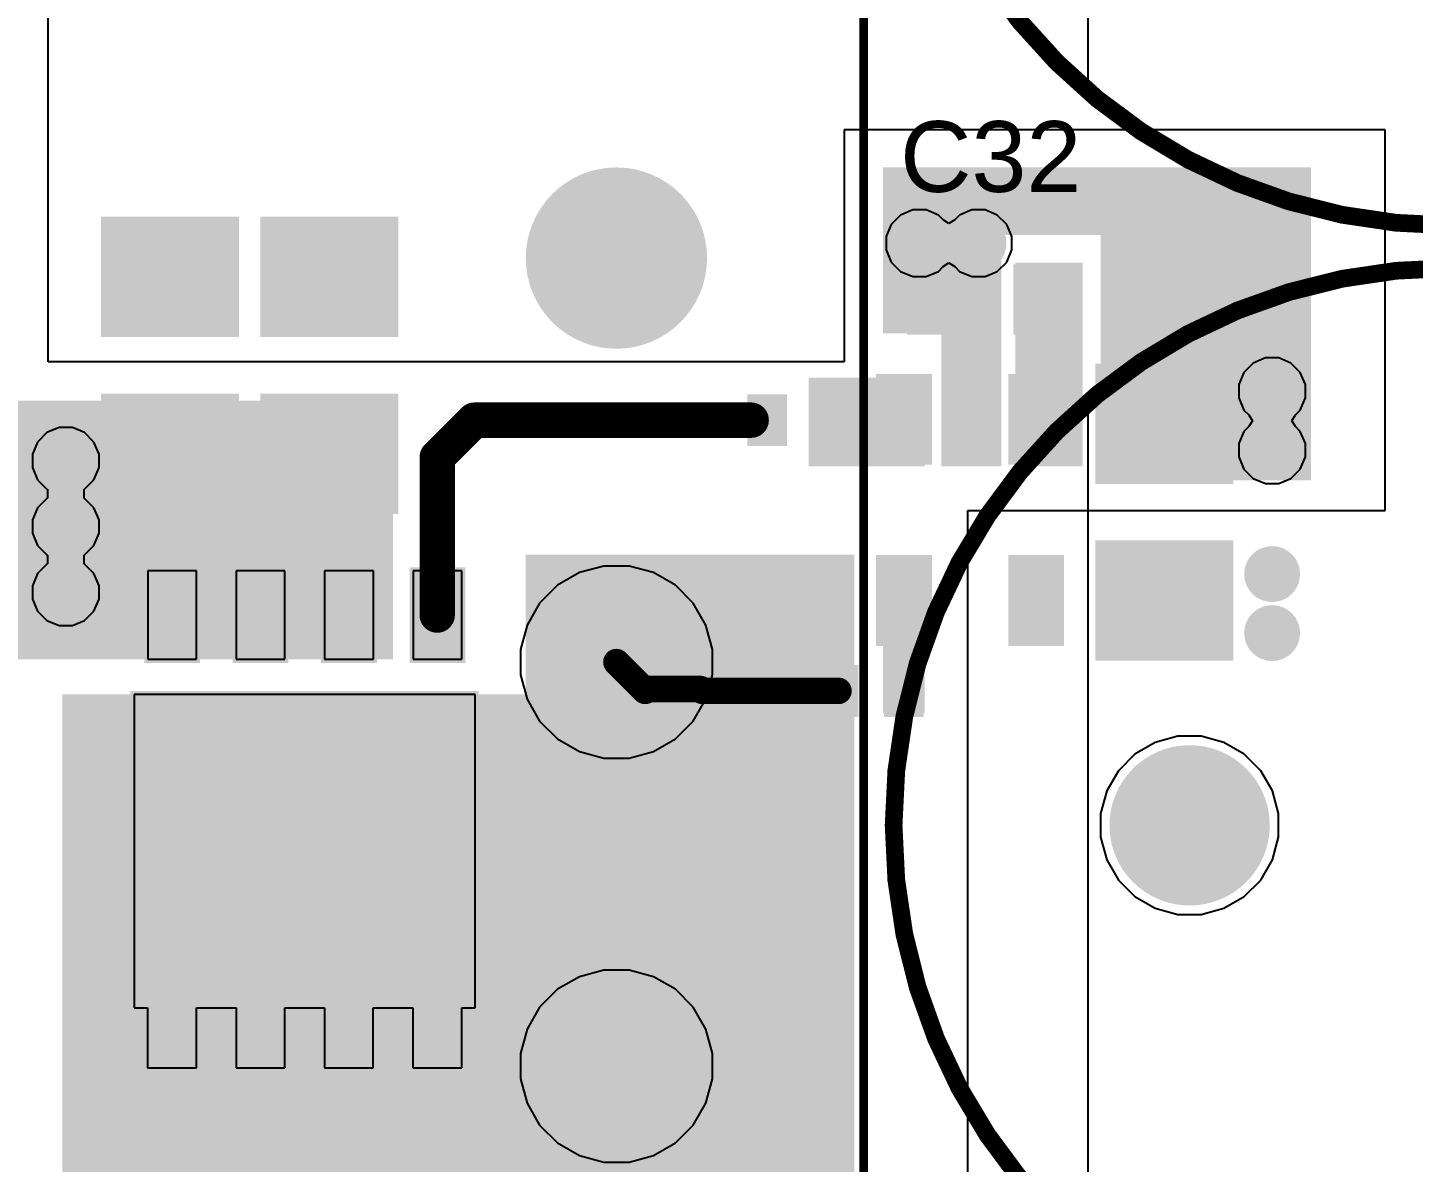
# Model space of a CAD drawing. Header units: millimetres. Extents: x 0 to 214, y 0 to 214.
# Drawn here: x 4.774 to 5.557, y 2.362 to 3.003 of the extents above; entities that cross this region are included whole.
import ezdxf

# ---------------------------------------------------------------- set-up
doc = ezdxf.new("R2010")
doc.units = ezdxf.units.MM
doc.header["$MEASUREMENT"] = 0
for name, color, linetype in [('BottomLayer', 5, 'Continuous'), ('BottomPaste', 16, 'Continuous'), ('BottomSolder', 6, 'Continuous'), ('MultiLayer', 9, 'Continuous'), ('PadHoleLayer', 156, 'Continuous'), ('TopLayer', 1, 'Continuous'), ('TopOverlay', 2, 'Continuous'), ('TopSolder', 216, 'Continuous'), ('ViaHoleLayer', 16, 'Continuous')]:
    doc.layers.add(name, color=color, linetype=linetype)
doc.styles.add('Arial', font='', dxfattribs={"height": 0.2})
doc.styles.get('Arial').set_extended_font_data('Arial')

# ---------------------------------------------------------------- blocks, each defined once
blk = doc.blocks.new('760895631_6')
at = {"layer": 'BottomLayer'}
h = blk.add_hatch(color=5, dxfattribs=at)
edge = h.paths.add_edge_path()
edge.add_arc((0.70866, -0.22835), 0.04724, 0, 360)
h = blk.add_hatch(color=5, dxfattribs=at)
edge = h.paths.add_edge_path()
edge.add_arc((0.70866, -0.45669), 0.04724, 0, 360)
h = blk.add_hatch(color=5, dxfattribs=at)
edge = h.paths.add_edge_path()
edge.add_arc((0.70866, -0.68504), 0.04724, 0, 360)
at = {"layer": 'BottomSolder'}
h = blk.add_hatch(color=6, dxfattribs=at)
edge = h.paths.add_edge_path()
edge.add_arc((0.70866, -0.22835), 0.05124, 0, 360)
h = blk.add_hatch(color=6, dxfattribs=at)
edge = h.paths.add_edge_path()
edge.add_arc((0.70866, -0.45669), 0.05124, 0, 360)
h = blk.add_hatch(color=6, dxfattribs=at)
edge = h.paths.add_edge_path()
edge.add_arc((0.70866, -0.68504), 0.05124, 0, 360)
at = {"layer": 'MultiLayer'}
h = blk.add_hatch(color=9, dxfattribs=at)
edge = h.paths.add_edge_path()
edge.add_arc((0.70866, -0.22835), 0.04724, 0, 360)
h = blk.add_hatch(color=9, dxfattribs=at)
edge = h.paths.add_edge_path()
edge.add_arc((0.70866, -0.45669), 0.04724, 0, 360)
h = blk.add_hatch(color=9, dxfattribs=at)
edge = h.paths.add_edge_path()
edge.add_arc((0.70866, -0.68504), 0.04724, 0, 360)
at = {"layer": 'PadHoleLayer'}
h = blk.add_hatch(color=156, dxfattribs=at)
edge = h.paths.add_edge_path()
edge.add_arc((0.70866, -0.22835), 0.02362, 0, 360)
h = blk.add_hatch(color=156, dxfattribs=at)
edge = h.paths.add_edge_path()
edge.add_arc((0.70866, -0.45669), 0.02362, 0, 360)
h = blk.add_hatch(color=156, dxfattribs=at)
edge = h.paths.add_edge_path()
edge.add_arc((0.70866, -0.68504), 0.02362, 0, 360)
at = {"layer": 'TopLayer'}
h = blk.add_hatch(color=1, dxfattribs=at)
edge = h.paths.add_edge_path()
edge.add_arc((0.70866, -0.22835), 0.04724, 0, 360)
h = blk.add_hatch(color=1, dxfattribs=at)
edge = h.paths.add_edge_path()
edge.add_arc((0.70866, -0.45669), 0.04724, 0, 360)
h = blk.add_hatch(color=1, dxfattribs=at)
edge = h.paths.add_edge_path()
edge.add_arc((0.70866, -0.68504), 0.04724, 0, 360)
at = {"layer": 'TopSolder'}
h = blk.add_hatch(color=216, dxfattribs=at)
edge = h.paths.add_edge_path()
edge.add_arc((0.70866, -0.22835), 0.05124, 0, 360)
h = blk.add_hatch(color=216, dxfattribs=at)
edge = h.paths.add_edge_path()
edge.add_arc((0.70866, -0.45669), 0.05124, 0, 360)
h = blk.add_hatch(color=216, dxfattribs=at)
edge = h.paths.add_edge_path()
edge.add_arc((0.70866, -0.68504), 0.05124, 0, 360)
at = {"layer": 'TopOverlay', "const_width": 0.005}
blk.add_lwpolyline([(0.84843, 0.82546), (0.84843, -0.82476)], dxfattribs=at)
blk = doc.blocks.new('R___0402_B_8')
at = {"layer": 'BottomLayer'}
for points in [[(-0.0095, 0.0125), (-0.0095, -0.0125), (-0.0275, -0.0125), (-0.0275, 0.0125)], [(0.0275, 0.0125), (0.0275, -0.0125), (0.0095, -0.0125), (0.0095, 0.0125)]]:
    blk.add_hatch(color=5, dxfattribs=at).paths.add_polyline_path(points)
at = {"layer": 'BottomPaste'}
for points in [[(-0.0095, 0.0125), (-0.0095, -0.0125), (-0.0275, -0.0125), (-0.0275, 0.0125)], [(0.0275, 0.0125), (0.0275, -0.0125), (0.0095, -0.0125), (0.0095, 0.0125)]]:
    blk.add_hatch(color=16, dxfattribs=at).paths.add_polyline_path(points)
at = {"layer": 'BottomSolder'}
for points in [[(-0.00733, 0.01467), (-0.00733, -0.01467), (-0.02967, -0.01467), (-0.02967, 0.01467)], [(0.02967, 0.01467), (0.02967, -0.01467), (0.00733, -0.01467), (0.00733, 0.01467)]]:
    blk.add_hatch(color=6, dxfattribs=at).paths.add_polyline_path(points)
blk = doc.blocks.new('ERF1VM222L25OT_13')
at = {"layer": 'BottomLayer'}
h = blk.add_hatch(color=5, dxfattribs=at)
edge = h.paths.add_edge_path()
edge.add_arc((-0.14763, 0), 0.04331, 0, 360)
h = blk.add_hatch(color=5, dxfattribs=at)
edge = h.paths.add_edge_path()
edge.add_arc((0.14763, 0), 0.04331, 0, 360)
at = {"layer": 'BottomSolder'}
h = blk.add_hatch(color=6, dxfattribs=at)
edge = h.paths.add_edge_path()
edge.add_arc((-0.14763, 0), 0.04531, 0, 360)
h = blk.add_hatch(color=6, dxfattribs=at)
edge = h.paths.add_edge_path()
edge.add_arc((0.14763, 0), 0.04531, 0, 360)
at = {"layer": 'MultiLayer'}
h = blk.add_hatch(color=9, dxfattribs=at)
edge = h.paths.add_edge_path()
edge.add_arc((-0.14763, 0), 0.04331, 0, 360)
h = blk.add_hatch(color=9, dxfattribs=at)
edge = h.paths.add_edge_path()
edge.add_arc((0.14763, 0), 0.04331, 0, 360)
at = {"layer": 'PadHoleLayer'}
h = blk.add_hatch(color=156, dxfattribs=at)
edge = h.paths.add_edge_path()
edge.add_arc((-0.14763, 0), 0.02362, 0, 360)
h = blk.add_hatch(color=156, dxfattribs=at)
edge = h.paths.add_edge_path()
edge.add_arc((0.14763, 0), 0.02362, 0, 360)
at = {"layer": 'TopLayer'}
h = blk.add_hatch(color=1, dxfattribs=at)
edge = h.paths.add_edge_path()
edge.add_arc((-0.14763, 0), 0.04331, 0, 360)
h = blk.add_hatch(color=1, dxfattribs=at)
edge = h.paths.add_edge_path()
edge.add_arc((0.14763, 0), 0.04331, 0, 360)
at = {"layer": 'TopSolder'}
h = blk.add_hatch(color=216, dxfattribs=at)
edge = h.paths.add_edge_path()
edge.add_arc((-0.14763, 0), 0.04531, 0, 360)
h = blk.add_hatch(color=216, dxfattribs=at)
edge = h.paths.add_edge_path()
edge.add_arc((0.14763, 0), 0.04531, 0, 360)
at = {"layer": 'TopOverlay'}
for p, q in [((0.205, 0.24), (0.205, -0.24)), ((0.21791, 0.22888), (0.205, 0.24)), ((0.205, 0.24), (0.205, 0.24)), ((0.24118, 0.20399), (0.21791, 0.22888)), ((0.26166, 0.17676), (0.24118, 0.20399)), ((0.27909, 0.14749), (0.26166, 0.17676)), ((0.29329, 0.11651), (0.27909, 0.14749)), ((0.30408, 0.0842), (0.29329, 0.11651)), ((0.31135, 0.05091), (0.30408, 0.0842)), ((0.315, 0.01703), (0.31135, 0.05091)), ((0.315, -0.01704), (0.315, 0.01703)), ((0.31135, -0.05091), (0.315, -0.01704)), ((0.30408, -0.0842), (0.31135, -0.05091)), ((0.29329, -0.11652), (0.30408, -0.0842)), ((0.27909, -0.14749), (0.29329, -0.11652)), ((0.26166, -0.17677), (0.27909, -0.14749)), ((0.24118, -0.204), (0.26166, -0.17677)), ((0.21791, -0.22888), (0.24118, -0.204)), ((0.205, -0.24), (0.21791, -0.22888))]:
    blk.add_line(p, q, dxfattribs=at)
for points, const_width in [([(0.31497, 0, 1), (-0.31495, 0, 1)], 0.01), ([(-0.26886, 0.04699, 1), (-0.26386, 0.04699, 1)], 0.005), ([(-0.29986, 0.01199, 1), (-0.29486, 0.01199, 1)], 0.005), ([(-0.23386, 0.01199, 1), (-0.22886, 0.01199, 1)], 0.005), ([(-0.31745, 0, 1), (-0.31245, 0, 1)], 0.005), ([(0.31247, 0, 1), (0.31747, 0, 1)], 0.005), ([(-0.26886, -0.02101, 1), (-0.26386, -0.02101, 1)], 0.005)]:
    blk.add_lwpolyline(points, format="xyb", close=True, dxfattribs=dict(at, const_width=const_width))
at = {"layer": 'TopOverlay', "const_width": 0.01}
for points in [[(-0.26636, 0.04699), (-0.26636, -0.02101)], [(-0.23136, 0.01199), (-0.29736, 0.01199)]]:
    blk.add_lwpolyline(points, dxfattribs=at)
blk = doc.blocks.new('ERF1VM222L25OT_14')
at = {"layer": 'BottomLayer'}
h = blk.add_hatch(color=5, dxfattribs=at)
edge = h.paths.add_edge_path()
edge.add_arc((-0.14763, 0), 0.04331, 0, 360)
h = blk.add_hatch(color=5, dxfattribs=at)
edge = h.paths.add_edge_path()
edge.add_arc((0.14763, 0), 0.04331, 0, 360)
at = {"layer": 'BottomSolder'}
h = blk.add_hatch(color=6, dxfattribs=at)
edge = h.paths.add_edge_path()
edge.add_arc((-0.14763, 0), 0.04531, 0, 360)
h = blk.add_hatch(color=6, dxfattribs=at)
edge = h.paths.add_edge_path()
edge.add_arc((0.14763, 0), 0.04531, 0, 360)
at = {"layer": 'MultiLayer'}
h = blk.add_hatch(color=9, dxfattribs=at)
edge = h.paths.add_edge_path()
edge.add_arc((-0.14763, 0), 0.04331, 0, 360)
h = blk.add_hatch(color=9, dxfattribs=at)
edge = h.paths.add_edge_path()
edge.add_arc((0.14763, 0), 0.04331, 0, 360)
at = {"layer": 'PadHoleLayer'}
h = blk.add_hatch(color=156, dxfattribs=at)
edge = h.paths.add_edge_path()
edge.add_arc((-0.14763, 0), 0.02362, 0, 360)
h = blk.add_hatch(color=156, dxfattribs=at)
edge = h.paths.add_edge_path()
edge.add_arc((0.14763, 0), 0.02362, 0, 360)
at = {"layer": 'TopLayer'}
h = blk.add_hatch(color=1, dxfattribs=at)
edge = h.paths.add_edge_path()
edge.add_arc((-0.14763, 0), 0.04331, 0, 360)
h = blk.add_hatch(color=1, dxfattribs=at)
edge = h.paths.add_edge_path()
edge.add_arc((0.14763, 0), 0.04331, 0, 360)
at = {"layer": 'TopSolder'}
h = blk.add_hatch(color=216, dxfattribs=at)
edge = h.paths.add_edge_path()
edge.add_arc((-0.14763, 0), 0.04531, 0, 360)
h = blk.add_hatch(color=216, dxfattribs=at)
edge = h.paths.add_edge_path()
edge.add_arc((0.14763, 0), 0.04531, 0, 360)
at = {"layer": 'TopOverlay'}
for p, q in [((0.205, 0.24), (0.205, -0.24)), ((0.21791, 0.22888), (0.205, 0.24)), ((0.205, 0.24), (0.205, 0.24)), ((0.24118, 0.20399), (0.21791, 0.22888)), ((0.26166, 0.17676), (0.24118, 0.20399)), ((0.27909, 0.14749), (0.26166, 0.17676)), ((0.29329, 0.11651), (0.27909, 0.14749)), ((0.30408, 0.0842), (0.29329, 0.11651)), ((0.31135, 0.05091), (0.30408, 0.0842)), ((0.315, 0.01703), (0.31135, 0.05091)), ((0.315, -0.01704), (0.315, 0.01703)), ((0.31135, -0.05091), (0.315, -0.01704)), ((0.30408, -0.0842), (0.31135, -0.05091)), ((0.29329, -0.11652), (0.30408, -0.0842)), ((0.27909, -0.14749), (0.29329, -0.11652)), ((0.26166, -0.17677), (0.27909, -0.14749)), ((0.24118, -0.204), (0.26166, -0.17677)), ((0.21791, -0.22888), (0.24118, -0.204)), ((0.205, -0.24), (0.21791, -0.22888))]:
    blk.add_line(p, q, dxfattribs=at)
for points, const_width in [([(0.31497, 0, 1), (-0.31495, 0, 1)], 0.01), ([(-0.26886, 0.04699, 1), (-0.26386, 0.04699, 1)], 0.005), ([(-0.29986, 0.01199, 1), (-0.29486, 0.01199, 1)], 0.005), ([(-0.23386, 0.01199, 1), (-0.22886, 0.01199, 1)], 0.005), ([(-0.31745, 0, 1), (-0.31245, 0, 1)], 0.005), ([(0.31247, 0, 1), (0.31747, 0, 1)], 0.005), ([(-0.26886, -0.02101, 1), (-0.26386, -0.02101, 1)], 0.005)]:
    blk.add_lwpolyline(points, format="xyb", close=True, dxfattribs=dict(at, const_width=const_width))
at = {"layer": 'TopOverlay', "const_width": 0.01}
for points in [[(-0.26636, 0.04699), (-0.26636, -0.02101)], [(-0.23136, 0.01199), (-0.29736, 0.01199)]]:
    blk.add_lwpolyline(points, dxfattribs=at)
blk = doc.blocks.new('SOT_23_5_B_97')
at = {"layer": 'BottomLayer'}
for points in [[(-0.07283, 0.04921), (-0.02953, 0.04921), (-0.02953, 0.02559), (-0.07283, 0.02559)], [(0.02953, 0.04921), (0.07283, 0.04921), (0.07283, 0.02559), (0.02953, 0.02559)], [(-0.07283, 0.01181), (-0.02953, 0.01181), (-0.02953, -0.01181), (-0.07283, -0.01181)], [(-0.07283, -0.02559), (-0.02953, -0.02559), (-0.02953, -0.04921), (-0.07283, -0.04921)], [(0.02953, -0.02559), (0.07283, -0.02559), (0.07283, -0.04921), (0.02953, -0.04921)]]:
    blk.add_hatch(color=5, dxfattribs=at).paths.add_polyline_path(points)
at = {"layer": 'BottomPaste'}
for points in [[(-0.07283, 0.04921), (-0.02953, 0.04921), (-0.02953, 0.02559), (-0.07283, 0.02559)], [(0.02953, 0.04921), (0.07283, 0.04921), (0.07283, 0.02559), (0.02953, 0.02559)], [(-0.07283, 0.01181), (-0.02953, 0.01181), (-0.02953, -0.01181), (-0.07283, -0.01181)], [(-0.07283, -0.02559), (-0.02953, -0.02559), (-0.02953, -0.04921), (-0.07283, -0.04921)], [(0.02953, -0.02559), (0.07283, -0.02559), (0.07283, -0.04921), (0.02953, -0.04921)]]:
    blk.add_hatch(color=16, dxfattribs=at).paths.add_polyline_path(points)
at = {"layer": 'BottomSolder'}
for points in [[(-0.07683, 0.05321), (-0.02553, 0.05321), (-0.02553, 0.02159), (-0.07683, 0.02159)], [(0.02553, 0.05321), (0.07683, 0.05321), (0.07683, 0.02159), (0.02553, 0.02159)], [(-0.07683, 0.01581), (-0.02553, 0.01581), (-0.02553, -0.01581), (-0.07683, -0.01581)], [(-0.07683, -0.02159), (-0.02553, -0.02159), (-0.02553, -0.05321), (-0.07683, -0.05321)], [(0.02553, -0.02159), (0.07683, -0.02159), (0.07683, -0.05321), (0.02553, -0.05321)]]:
    blk.add_hatch(color=6, dxfattribs=at).paths.add_polyline_path(points)
blk = doc.blocks.new('R___0402_B_134')
at = {"layer": 'BottomLayer'}
for points in [[(-0.0095, 0.0125), (-0.0095, -0.0125), (-0.0275, -0.0125), (-0.0275, 0.0125)], [(0.0275, 0.0125), (0.0275, -0.0125), (0.0095, -0.0125), (0.0095, 0.0125)]]:
    blk.add_hatch(color=5, dxfattribs=at).paths.add_polyline_path(points)
at = {"layer": 'BottomPaste'}
for points in [[(-0.0095, 0.0125), (-0.0095, -0.0125), (-0.0275, -0.0125), (-0.0275, 0.0125)], [(0.0275, 0.0125), (0.0275, -0.0125), (0.0095, -0.0125), (0.0095, 0.0125)]]:
    blk.add_hatch(color=16, dxfattribs=at).paths.add_polyline_path(points)
at = {"layer": 'BottomSolder'}
for points in [[(-0.00733, 0.01467), (-0.00733, -0.01467), (-0.02967, -0.01467), (-0.02967, 0.01467)], [(0.02967, 0.01467), (0.02967, -0.01467), (0.00733, -0.01467), (0.00733, 0.01467)]]:
    blk.add_hatch(color=6, dxfattribs=at).paths.add_polyline_path(points)
blk = doc.blocks.new('VSON_CLIP_8_6_5__B_172')
at = {"layer": 'BottomLayer'}
for points in [[(-0.07323, -0.0965), (-0.07323, 0.09642), (0.10393, 0.09642), (0.10393, -0.0965)], [(-0.14311, 0.06126), (-0.14311, 0.08882), (-0.09311, 0.08882), (-0.09311, 0.06126)], [(0.09842, 0.06118), (0.09842, 0.08874), (0.1378, 0.08874), (0.1378, 0.06118)], [(-0.14311, 0.01126), (-0.14311, 0.03882), (-0.09311, 0.03882), (-0.09311, 0.01126)], [(0.09842, 0.01118), (0.09842, 0.03874), (0.1378, 0.03874), (0.1378, 0.01118)], [(-0.14311, -0.03882), (-0.14311, -0.01126), (-0.09311, -0.01126), (-0.09311, -0.03882)], [(0.09842, -0.03882), (0.09842, -0.01126), (0.1378, -0.01126), (0.1378, -0.03882)], [(-0.14311, -0.08874), (-0.14311, -0.06118), (-0.09311, -0.06118), (-0.09311, -0.08874)], [(0.09842, -0.08882), (0.09842, -0.06126), (0.1378, -0.06126), (0.1378, -0.08882)]]:
    blk.add_hatch(color=5, dxfattribs=at).paths.add_polyline_path(points)
at = {"layer": 'BottomSolder'}
for points in [[(-0.07523, -0.0985), (-0.07523, 0.09842), (0.10593, 0.09842), (0.10593, -0.0985)], [(-0.14511, 0.05926), (-0.14511, 0.09082), (-0.09111, 0.09082), (-0.09111, 0.05926)], [(0.09642, 0.05918), (0.09642, 0.09074), (0.1398, 0.09074), (0.1398, 0.05918)], [(-0.14511, 0.00926), (-0.14511, 0.04082), (-0.09111, 0.04082), (-0.09111, 0.00926)], [(0.09642, 0.00918), (0.09642, 0.04074), (0.1398, 0.04074), (0.1398, 0.00918)], [(-0.14511, -0.04082), (-0.14511, -0.00926), (-0.09111, -0.00926), (-0.09111, -0.04082)], [(0.09642, -0.04082), (0.09642, -0.00926), (0.1398, -0.00926), (0.1398, -0.04082)], [(-0.14511, -0.09074), (-0.14511, -0.05918), (-0.09111, -0.05918), (-0.09111, -0.09074)], [(0.09642, -0.09082), (0.09642, -0.05926), (0.1398, -0.05926), (0.1398, -0.09082)]]:
    blk.add_hatch(color=6, dxfattribs=at).paths.add_polyline_path(points)
at = {"layer": 'BottomPaste'}
for p, q in [((0.10394, 0.09642), (-0.07323, 0.09642)), ((-0.07323, 0.09642), (-0.07323, -0.0965)), ((0.10394, 0.08874), (0.10394, 0.09642)), ((-0.09311, 0.08882), (-0.14311, 0.08882)), ((-0.14311, 0.08882), (-0.14311, 0.06126)), ((-0.09311, 0.06126), (-0.09311, 0.08882)), ((0.1378, 0.08874), (0.10394, 0.08874)), ((0.1378, 0.08874), (0.1378, 0.08874)), ((0.1378, 0.06118), (0.1378, 0.08874)), ((-0.14311, 0.06126), (-0.09311, 0.06126)), ((-0.09311, 0.06126), (-0.09311, 0.06126)), ((0.10394, 0.03874), (0.10394, 0.06118)), ((0.10394, 0.06118), (0.1378, 0.06118)), ((-0.09311, 0.03882), (-0.14311, 0.03882)), ((-0.14311, 0.03882), (-0.14311, 0.01126)), ((-0.09311, 0.01126), (-0.09311, 0.03882)), ((0.1378, 0.03874), (0.10394, 0.03874)), ((0.1378, 0.01118), (0.1378, 0.03874)), ((-0.14311, 0.01126), (-0.09311, 0.01126)), ((-0.09311, 0.01126), (-0.09311, 0.01126)), ((0.10394, -0.01126), (0.10394, 0.01118)), ((0.10394, 0.01118), (0.1378, 0.01118)), ((-0.09311, -0.01126), (-0.14311, -0.01126)), ((-0.14311, -0.01126), (-0.14311, -0.03882)), ((-0.09311, -0.03882), (-0.09311, -0.01126)), ((0.1378, -0.01126), (0.10394, -0.01126)), ((0.1378, -0.03882), (0.1378, -0.01126)), ((-0.14311, -0.03882), (-0.09311, -0.03882)), ((-0.09311, -0.03882), (-0.09311, -0.03882)), ((0.1039, -0.06126), (0.1039, -0.03882)), ((0.1039, -0.03882), (0.1378, -0.03882)), ((-0.09311, -0.06118), (-0.14311, -0.06118)), ((-0.14311, -0.06118), (-0.14311, -0.08874)), ((-0.09311, -0.08874), (-0.09311, -0.06118)), ((0.1378, -0.06126), (0.1039, -0.06126)), ((0.1378, -0.08882), (0.1378, -0.06126)), ((-0.14311, -0.08874), (-0.09311, -0.08874)), ((-0.09311, -0.08874), (-0.09311, -0.08874)), ((0.10394, -0.0965), (0.10394, -0.08882)), ((0.10394, -0.08882), (0.1378, -0.08882)), ((-0.07323, -0.0965), (0.10394, -0.0965))]:
    blk.add_line(p, q, dxfattribs=at)
blk = doc.blocks.new('C___1206_B_242')
at = {"layer": 'BottomLayer'}
for points in [[(-0.08, 0.035), (-0.02, 0.035), (-0.02, -0.035), (-0.08, -0.035)], [(0.02, 0.035), (0.08, 0.035), (0.08, -0.035), (0.02, -0.035)]]:
    blk.add_hatch(color=5, dxfattribs=at).paths.add_polyline_path(points)
at = {"layer": 'BottomPaste'}
for points in [[(-0.08, 0.035), (-0.02, 0.035), (-0.02, -0.035), (-0.08, -0.035)], [(0.02, 0.035), (0.08, 0.035), (0.08, -0.035), (0.02, -0.035)]]:
    blk.add_hatch(color=16, dxfattribs=at).paths.add_polyline_path(points)
at = {"layer": 'BottomSolder'}
for points in [[(-0.084, 0.039), (-0.016, 0.039), (-0.016, -0.039), (-0.084, -0.039)], [(0.016, 0.039), (0.084, 0.039), (0.084, -0.039), (0.016, -0.039)]]:
    blk.add_hatch(color=6, dxfattribs=at).paths.add_polyline_path(points)
blk = doc.blocks.new('C___0603_B_243')
at = {"layer": 'BottomLayer'}
for points in [[(-0.045, -0.0175), (-0.045, 0.0175), (-0.015, 0.0175), (-0.015, -0.0175)], [(0.015, -0.0175), (0.015, 0.0175), (0.045, 0.0175), (0.045, -0.0175)]]:
    blk.add_hatch(color=5, dxfattribs=at).paths.add_polyline_path(points)
at = {"layer": 'BottomPaste'}
for points in [[(-0.045, -0.0175), (-0.045, 0.0175), (-0.015, 0.0175), (-0.015, -0.0175)], [(0.015, -0.0175), (0.015, 0.0175), (0.045, 0.0175), (0.045, -0.0175)]]:
    blk.add_hatch(color=16, dxfattribs=at).paths.add_polyline_path(points)
at = {"layer": 'BottomSolder'}
for points in [[(-0.04736, -0.01986), (-0.04736, 0.01986), (-0.01264, 0.01986), (-0.01264, -0.01986)], [(0.01264, -0.01986), (0.01264, 0.01986), (0.04736, 0.01986), (0.04736, -0.01986)]]:
    blk.add_hatch(color=6, dxfattribs=at).paths.add_polyline_path(points)
blk = doc.blocks.new('C___1206_B_254')
at = {"layer": 'BottomLayer'}
for points in [[(-0.08, 0.035), (-0.02, 0.035), (-0.02, -0.035), (-0.08, -0.035)], [(0.02, 0.035), (0.08, 0.035), (0.08, -0.035), (0.02, -0.035)]]:
    blk.add_hatch(color=5, dxfattribs=at).paths.add_polyline_path(points)
at = {"layer": 'BottomPaste'}
for points in [[(-0.08, 0.035), (-0.02, 0.035), (-0.02, -0.035), (-0.08, -0.035)], [(0.02, 0.035), (0.08, 0.035), (0.08, -0.035), (0.02, -0.035)]]:
    blk.add_hatch(color=16, dxfattribs=at).paths.add_polyline_path(points)
at = {"layer": 'BottomSolder'}
for points in [[(-0.084, 0.039), (-0.016, 0.039), (-0.016, -0.039), (-0.084, -0.039)], [(0.016, 0.039), (0.084, 0.039), (0.084, -0.039), (0.016, -0.039)]]:
    blk.add_hatch(color=6, dxfattribs=at).paths.add_polyline_path(points)
blk = doc.blocks.new('C___1206_B_255')
at = {"layer": 'BottomLayer'}
for points in [[(-0.08, 0.035), (-0.02, 0.035), (-0.02, -0.035), (-0.08, -0.035)], [(0.02, 0.035), (0.08, 0.035), (0.08, -0.035), (0.02, -0.035)]]:
    blk.add_hatch(color=5, dxfattribs=at).paths.add_polyline_path(points)
at = {"layer": 'BottomPaste'}
for points in [[(-0.08, 0.035), (-0.02, 0.035), (-0.02, -0.035), (-0.08, -0.035)], [(0.02, 0.035), (0.08, 0.035), (0.08, -0.035), (0.02, -0.035)]]:
    blk.add_hatch(color=16, dxfattribs=at).paths.add_polyline_path(points)
at = {"layer": 'BottomSolder'}
for points in [[(-0.084, 0.039), (-0.016, 0.039), (-0.016, -0.039), (-0.084, -0.039)], [(0.016, 0.039), (0.084, 0.039), (0.084, -0.039), (0.016, -0.039)]]:
    blk.add_hatch(color=6, dxfattribs=at).paths.add_polyline_path(points)

msp = doc.modelspace()

# ---------------------------------------------------------------- hatches: boundary and pattern name
at = {"layer": 'BottomLayer'}
for points in [[(5.499, 2.88572), (5.499, 2.92388), (5.25703, 2.92388), (5.25703, 2.88572)], [(5.25703, 2.83), (5.32395, 2.83), (5.32395, 2.91986), (5.25703, 2.91986)], [(5.38, 2.747), (5.499, 2.747), (5.499, 2.91986), (5.38, 2.91986)], [(5.29, 2.755), (5.32395, 2.755), (5.32395, 2.89487), (5.29, 2.89487)], [(5.33183, 2.755), (5.37, 2.755), (5.37, 2.87), (5.33183, 2.87)], [(5.215, 2.755), (5.28065, 2.755), (5.28065, 2.805), (5.215, 2.805)], [(4.736, 2.64584), (4.98, 2.64584), (4.98, 2.792), (4.736, 2.792)], [(5.055, 2.35), (5.24084, 2.35), (5.24084, 2.705), (5.055, 2.705)], [(5.25703, 2.6155), (5.28065, 2.6155), (5.28065, 2.70072), (5.25703, 2.70072)], [(4.793, 2.35), (5.2, 2.35), (5.2, 2.62596), (4.793, 2.62596)]]:
    msp.add_hatch(color=5, dxfattribs=at).paths.add_polyline_path(points)
h = msp.add_hatch(color=5, dxfattribs=at)
edge = h.paths.add_edge_path()
edge.add_arc((5.27767, 2.881), 0.01181, 0, 360)
h = msp.add_hatch(color=5, dxfattribs=at)
edge = h.paths.add_edge_path()
edge.add_arc((5.311, 2.881), 0.01181, 0, 360)
h = msp.add_hatch(color=5, dxfattribs=at)
edge = h.paths.add_edge_path()
edge.add_arc((5.477, 2.79733), 0.01181, 0, 360)
h = msp.add_hatch(color=5, dxfattribs=at)
edge = h.paths.add_edge_path()
edge.add_arc((5.477, 2.764), 0.01181, 0, 360)
h = msp.add_hatch(color=5, dxfattribs=at)
edge = h.paths.add_edge_path()
edge.add_arc((4.795, 2.758), 0.01181, 0, 360)
h = msp.add_hatch(color=5, dxfattribs=at)
edge = h.paths.add_edge_path()
edge.add_arc((4.795, 2.72083), 0.01181, 0, 360)
h = msp.add_hatch(color=5, dxfattribs=at)
edge = h.paths.add_edge_path()
edge.add_arc((5.477, 2.694), 0.01181, 0, 360)
h = msp.add_hatch(color=5, dxfattribs=at)
edge = h.paths.add_edge_path()
edge.add_arc((4.795, 2.68367), 0.01181, 0, 360)
h = msp.add_hatch(color=5, dxfattribs=at)
edge = h.paths.add_edge_path()
edge.add_arc((5.477, 2.66067), 0.01181, 0, 360)
at = {"layer": 'BottomSolder'}
h = msp.add_hatch(color=6, dxfattribs=at)
edge = h.paths.add_edge_path()
edge.add_arc((5.27767, 2.881), 0.01581, 0, 360)
h = msp.add_hatch(color=6, dxfattribs=at)
edge = h.paths.add_edge_path()
edge.add_arc((5.311, 2.881), 0.01581, 0, 360)
h = msp.add_hatch(color=6, dxfattribs=at)
edge = h.paths.add_edge_path()
edge.add_arc((5.477, 2.79733), 0.01581, 0, 360)
h = msp.add_hatch(color=6, dxfattribs=at)
edge = h.paths.add_edge_path()
edge.add_arc((4.795, 2.758), 0.01581, 0, 360)
h = msp.add_hatch(color=6, dxfattribs=at)
edge = h.paths.add_edge_path()
edge.add_arc((5.477, 2.764), 0.01581, 0, 360)
h = msp.add_hatch(color=6, dxfattribs=at)
edge = h.paths.add_edge_path()
edge.add_arc((4.795, 2.72083), 0.01581, 0, 360)
h = msp.add_hatch(color=6, dxfattribs=at)
edge = h.paths.add_edge_path()
edge.add_arc((5.477, 2.694), 0.01581, 0, 360)
h = msp.add_hatch(color=6, dxfattribs=at)
edge = h.paths.add_edge_path()
edge.add_arc((4.795, 2.68367), 0.01581, 0, 360)
h = msp.add_hatch(color=6, dxfattribs=at)
edge = h.paths.add_edge_path()
edge.add_arc((5.477, 2.66067), 0.01581, 0, 360)
at = {"layer": 'TopLayer'}
h = msp.add_hatch(color=1, dxfattribs=at)
edge = h.paths.add_edge_path()
edge.add_arc((5.27767, 2.881), 0.01181, 0, 360)
h = msp.add_hatch(color=1, dxfattribs=at)
edge = h.paths.add_edge_path()
edge.add_arc((5.311, 2.881), 0.01181, 0, 360)
h = msp.add_hatch(color=1, dxfattribs=at)
edge = h.paths.add_edge_path()
edge.add_arc((5.477, 2.79733), 0.01181, 0, 360)
h = msp.add_hatch(color=1, dxfattribs=at)
edge = h.paths.add_edge_path()
edge.add_arc((5.477, 2.764), 0.01181, 0, 360)
h = msp.add_hatch(color=1, dxfattribs=at)
edge = h.paths.add_edge_path()
edge.add_arc((4.795, 2.758), 0.01181, 0, 360)
h = msp.add_hatch(color=1, dxfattribs=at)
edge = h.paths.add_edge_path()
edge.add_arc((4.795, 2.72083), 0.01181, 0, 360)
h = msp.add_hatch(color=1, dxfattribs=at)
edge = h.paths.add_edge_path()
edge.add_arc((5.477, 2.694), 0.01181, 0, 360)
h = msp.add_hatch(color=1, dxfattribs=at)
edge = h.paths.add_edge_path()
edge.add_arc((4.795, 2.68367), 0.01181, 0, 360)
h = msp.add_hatch(color=1, dxfattribs=at)
edge = h.paths.add_edge_path()
edge.add_arc((5.477, 2.66067), 0.01181, 0, 360)
at = {"layer": 'TopSolder'}
h = msp.add_hatch(color=216, dxfattribs=at)
edge = h.paths.add_edge_path()
edge.add_arc((5.27767, 2.881), 0.01581, 0, 360)
h = msp.add_hatch(color=216, dxfattribs=at)
edge = h.paths.add_edge_path()
edge.add_arc((5.311, 2.881), 0.01581, 0, 360)
h = msp.add_hatch(color=216, dxfattribs=at)
edge = h.paths.add_edge_path()
edge.add_arc((5.477, 2.79733), 0.01581, 0, 360)
h = msp.add_hatch(color=216, dxfattribs=at)
edge = h.paths.add_edge_path()
edge.add_arc((4.795, 2.758), 0.01581, 0, 360)
h = msp.add_hatch(color=216, dxfattribs=at)
edge = h.paths.add_edge_path()
edge.add_arc((5.477, 2.764), 0.01581, 0, 360)
h = msp.add_hatch(color=216, dxfattribs=at)
edge = h.paths.add_edge_path()
edge.add_arc((4.795, 2.72083), 0.01581, 0, 360)
h = msp.add_hatch(color=216, dxfattribs=at)
edge = h.paths.add_edge_path()
edge.add_arc((5.477, 2.694), 0.01581, 0, 360)
h = msp.add_hatch(color=216, dxfattribs=at)
edge = h.paths.add_edge_path()
edge.add_arc((4.795, 2.68367), 0.01581, 0, 360)
h = msp.add_hatch(color=216, dxfattribs=at)
edge = h.paths.add_edge_path()
edge.add_arc((5.477, 2.66067), 0.01581, 0, 360)
at = {"layer": 'ViaHoleLayer'}
h = msp.add_hatch(color=16, dxfattribs=at)
edge = h.paths.add_edge_path()
edge.add_arc((5.27767, 2.881), 0.00591, 0, 360)
h = msp.add_hatch(color=16, dxfattribs=at)
edge = h.paths.add_edge_path()
edge.add_arc((5.311, 2.881), 0.00591, 0, 360)
h = msp.add_hatch(color=16, dxfattribs=at)
edge = h.paths.add_edge_path()
edge.add_arc((5.477, 2.79733), 0.00591, 0, 360)
h = msp.add_hatch(color=16, dxfattribs=at)
edge = h.paths.add_edge_path()
edge.add_arc((5.477, 2.764), 0.00591, 0, 360)
h = msp.add_hatch(color=16, dxfattribs=at)
edge = h.paths.add_edge_path()
edge.add_arc((4.795, 2.758), 0.00591, 0, 360)
h = msp.add_hatch(color=16, dxfattribs=at)
edge = h.paths.add_edge_path()
edge.add_arc((4.795, 2.72083), 0.00591, 0, 360)
h = msp.add_hatch(color=16, dxfattribs=at)
edge = h.paths.add_edge_path()
edge.add_arc((5.477, 2.694), 0.00591, 0, 360)
h = msp.add_hatch(color=16, dxfattribs=at)
edge = h.paths.add_edge_path()
edge.add_arc((4.795, 2.68367), 0.00591, 0, 360)
h = msp.add_hatch(color=16, dxfattribs=at)
edge = h.paths.add_edge_path()
edge.add_arc((5.477, 2.66067), 0.00591, 0, 360)

# ---------------------------------------------------------------- linework, layer by layer
at = {"layer": 'BottomLayer'}
for p, q in [((4.785, 2.814), (4.785, 3.448)), ((5.541, 2.945), (5.235, 2.945)), ((5.235, 2.945), (5.235, 2.814)), ((5.541, 2.73), (5.541, 2.945)), ((5.235, 2.814), (4.785, 2.814)), ((5.305, 2.125), (5.305, 2.73)), ((5.305, 2.73), (5.541, 2.73)), ((5.42374, 2.60231), (5.41095, 2.59888)), ((5.43699, 2.60231), (5.42374, 2.60231)), ((5.44978, 2.59888), (5.43699, 2.60231)), ((5.41095, 2.59888), (5.39948, 2.59226)), ((5.46125, 2.59226), (5.44978, 2.59888)), ((5.39948, 2.59226), (5.39011, 2.58289)), ((5.47062, 2.58289), (5.46125, 2.59226)), ((5.39011, 2.58289), (5.38349, 2.57142)), ((5.47724, 2.57142), (5.47062, 2.58289)), ((5.38349, 2.57142), (5.38006, 2.55862)), ((5.48067, 2.55862), (5.47724, 2.57142)), ((5.38006, 2.55862), (5.38006, 2.54538)), ((5.48067, 2.54538), (5.48067, 2.55862)), ((5.38006, 2.54538), (5.38349, 2.53258)), ((5.47724, 2.53258), (5.48067, 2.54538)), ((5.38349, 2.53258), (5.39011, 2.52111)), ((5.47062, 2.52111), (5.47724, 2.53258)), ((5.39011, 2.52111), (5.39948, 2.51175)), ((5.46125, 2.51175), (5.47062, 2.52111)), ((5.39948, 2.51175), (5.41095, 2.50512)), ((5.44978, 2.50512), (5.46125, 2.51175)), ((5.41095, 2.50512), (5.42374, 2.50169)), ((5.42374, 2.50169), (5.43699, 2.50169)), ((5.43699, 2.50169), (5.44978, 2.50512))]:
    msp.add_line(p, q, dxfattribs=at)
for points, const_width in [([(5.005, 2.76), (5.026, 2.781)], 0.02), ([(5.026, 2.781), (5.1825, 2.781)], 0.02), ([(5.005, 2.67084), (5.005, 2.76)], 0.02), ([(5.10632, 2.64427), (5.12259, 2.628)], 0.015), ([(5.12259, 2.628), (5.12365, 2.62906)], 0.015), ([(5.12365, 2.62906), (5.1538, 2.62906)], 0.015), ([(5.1538, 2.62906), (5.15485, 2.628)], 0.015), ([(5.15485, 2.628), (5.23184, 2.628)], 0.015)]:
    msp.add_lwpolyline(points, dxfattribs=dict(at, const_width=const_width))
for points, const_width in [([(5.021, 2.781, 1), (5.031, 2.781, 1)], 0.01), ([(5.021, 2.781, 1), (5.031, 2.781, 1)], 0.01), ([(5.1775, 2.781, 1), (5.1875, 2.781, 1)], 0.01), ([(5, 2.76, 1), (5.01, 2.76, 1)], 0.01), ([(5, 2.76, 1), (5.01, 2.76, 1)], 0.01), ([(5, 2.67084, 1), (5.01, 2.67084, 1)], 0.01), ([(5.10257, 2.64427, 1), (5.11007, 2.64427, 1)], 0.0075), ([(5.11884, 2.628, 1), (5.12634, 2.628, 1)], 0.0075), ([(5.11884, 2.628, 1), (5.12634, 2.628, 1)], 0.0075), ([(5.1199, 2.62906, 1), (5.1274, 2.62906, 1)], 0.0075), ([(5.1199, 2.62906, 1), (5.1274, 2.62906, 1)], 0.0075), ([(5.15005, 2.62906, 1), (5.15755, 2.62906, 1)], 0.0075), ([(5.15005, 2.62906, 1), (5.15755, 2.62906, 1)], 0.0075), ([(5.1511, 2.628, 1), (5.1586, 2.628, 1)], 0.0075), ([(5.1511, 2.628, 1), (5.1586, 2.628, 1)], 0.0075), ([(5.22809, 2.628, 1), (5.23559, 2.628, 1)], 0.0075)]:
    msp.add_lwpolyline(points, format="xyb", close=True, dxfattribs=dict(at, const_width=const_width))
at = {"layer": 'TopLayer'}
for p, q in [((5.27393, 2.89981), (5.26701, 2.89695)), ((5.28141, 2.89981), (5.27393, 2.89981)), ((5.28832, 2.89695), (5.28141, 2.89981)), ((5.30726, 2.89981), (5.30034, 2.89695)), ((5.31474, 2.89981), (5.30726, 2.89981)), ((5.32166, 2.89695), (5.31474, 2.89981)), ((5.26172, 2.89166), (5.25886, 2.88474)), ((5.26701, 2.89695), (5.26172, 2.89166)), ((5.29107, 2.8942), (5.28832, 2.89695)), ((5.29433, 2.89212), (5.29107, 2.8942)), ((5.2976, 2.8942), (5.29433, 2.89212)), ((5.30034, 2.89695), (5.2976, 2.8942)), ((5.32695, 2.89166), (5.32166, 2.89695)), ((5.32981, 2.88474), (5.32695, 2.89166)), ((5.25886, 2.88474), (5.25886, 2.87726)), ((5.32981, 2.87726), (5.32981, 2.88474)), ((5.25886, 2.87726), (5.26172, 2.87034)), ((5.32695, 2.87034), (5.32981, 2.87726)), ((5.26172, 2.87034), (5.26701, 2.86505)), ((5.28832, 2.86505), (5.29107, 2.8678)), ((5.29107, 2.8678), (5.29433, 2.86988)), ((5.29433, 2.86988), (5.2976, 2.8678)), ((5.2976, 2.8678), (5.30034, 2.86505)), ((5.32166, 2.86505), (5.32695, 2.87034)), ((5.26701, 2.86505), (5.27393, 2.86219)), ((5.27393, 2.86219), (5.28141, 2.86219)), ((5.28141, 2.86219), (5.28832, 2.86505)), ((5.30034, 2.86505), (5.30726, 2.86219)), ((5.30726, 2.86219), (5.31474, 2.86219)), ((5.31474, 2.86219), (5.32166, 2.86505)), ((5.46634, 2.81328), (5.46105, 2.80799)), ((5.47326, 2.81614), (5.46634, 2.81328)), ((5.48074, 2.81614), (5.47326, 2.81614)), ((5.48766, 2.81328), (5.48074, 2.81614)), ((5.49295, 2.80799), (5.48766, 2.81328)), ((5.46105, 2.80799), (5.45819, 2.80107)), ((5.49581, 2.80107), (5.49295, 2.80799)), ((5.45819, 2.80107), (5.45819, 2.79359)), ((5.49581, 2.79359), (5.49581, 2.80107)), ((5.45819, 2.79359), (5.46105, 2.78668)), ((5.49295, 2.78668), (5.49581, 2.79359)), ((5.46105, 2.78668), (5.4638, 2.78393)), ((5.4638, 2.78393), (5.46588, 2.78067)), ((5.48812, 2.78067), (5.4902, 2.78393)), ((5.4902, 2.78393), (5.49295, 2.78668)), ((4.78434, 2.77395), (4.77905, 2.76866)), ((4.79126, 2.77681), (4.78434, 2.77395)), ((4.79874, 2.77681), (4.79126, 2.77681)), ((4.80566, 2.77395), (4.79874, 2.77681)), ((4.81095, 2.76866), (4.80566, 2.77395)), ((5.46105, 2.77466), (5.45819, 2.76774)), ((5.4638, 2.7774), (5.46105, 2.77466)), ((5.46588, 2.78067), (5.4638, 2.7774)), ((5.4902, 2.7774), (5.48812, 2.78067)), ((5.49295, 2.77466), (5.4902, 2.7774)), ((5.49581, 2.76774), (5.49295, 2.77466)), ((4.77905, 2.76866), (4.77619, 2.76174)), ((4.81381, 2.76174), (4.81095, 2.76866)), ((5.45819, 2.76774), (5.45819, 2.76026)), ((5.49581, 2.76026), (5.49581, 2.76774)), ((4.77619, 2.76174), (4.77619, 2.75426)), ((4.81381, 2.75426), (4.81381, 2.76174)), ((5.45819, 2.76026), (5.46105, 2.75334)), ((5.49295, 2.75334), (5.49581, 2.76026)), ((4.77619, 2.75426), (4.77905, 2.74734)), ((4.81095, 2.74734), (4.81381, 2.75426)), ((5.46105, 2.75334), (5.46634, 2.74805)), ((5.48766, 2.74805), (5.49295, 2.75334)), ((4.77905, 2.74734), (4.78434, 2.74205)), ((4.78434, 2.74205), (4.78467, 2.74192)), ((4.78467, 2.74192), (4.78467, 2.73692)), ((4.80533, 2.74192), (4.80566, 2.74205)), ((4.80533, 2.73692), (4.80533, 2.74192)), ((4.80566, 2.74205), (4.81095, 2.74734)), ((5.46634, 2.74805), (5.47326, 2.74519)), ((5.47326, 2.74519), (5.48074, 2.74519)), ((5.48074, 2.74519), (5.48766, 2.74805)), ((4.78434, 2.73678), (4.77905, 2.73149)), ((4.78467, 2.73692), (4.78434, 2.73678)), ((4.80566, 2.73678), (4.80533, 2.73692)), ((4.81095, 2.73149), (4.80566, 2.73678)), ((4.77905, 2.73149), (4.77619, 2.72458)), ((4.81381, 2.72458), (4.81095, 2.73149)), ((4.77619, 2.72458), (4.77619, 2.71709)), ((4.81381, 2.71709), (4.81381, 2.72458)), ((4.77619, 2.71709), (4.77905, 2.71018)), ((4.81095, 2.71018), (4.81381, 2.71709)), ((4.77905, 2.71018), (4.78434, 2.70489)), ((4.78434, 2.70489), (4.78467, 2.70475)), ((4.78467, 2.70475), (4.78467, 2.69975)), ((4.80533, 2.70475), (4.80566, 2.70489)), ((4.80533, 2.69975), (4.80533, 2.70475)), ((4.80566, 2.70489), (4.81095, 2.71018)), ((4.78434, 2.69961), (4.77905, 2.69432)), ((4.78467, 2.69975), (4.78434, 2.69961)), ((4.80566, 2.69961), (4.80533, 2.69975)), ((4.81095, 2.69432), (4.80566, 2.69961)), ((5.08539, 2.69482), (5.07302, 2.68767)), ((5.09918, 2.69851), (5.08539, 2.69482)), ((5.11346, 2.69851), (5.09918, 2.69851)), ((5.12726, 2.69482), (5.11346, 2.69851)), ((5.13963, 2.68767), (5.12726, 2.69482)), ((4.77905, 2.69432), (4.77619, 2.68741)), ((4.77619, 2.68741), (4.77619, 2.67992)), ((4.81381, 2.68741), (4.81095, 2.69432)), ((4.81381, 2.67992), (4.81381, 2.68741)), ((5.07302, 2.68767), (5.06292, 2.67757)), ((5.14973, 2.67757), (5.13963, 2.68767)), ((4.77619, 2.67992), (4.77905, 2.67301)), ((4.81095, 2.67301), (4.81381, 2.67992)), ((4.77905, 2.67301), (4.78434, 2.66772)), ((4.80566, 2.66772), (4.81095, 2.67301)), ((5.06292, 2.67757), (5.05578, 2.6652)), ((5.15687, 2.6652), (5.14973, 2.67757)), ((4.78434, 2.66772), (4.79126, 2.66486)), ((4.79126, 2.66486), (4.79874, 2.66486)), ((4.79874, 2.66486), (4.80566, 2.66772)), ((5.05578, 2.6652), (5.05208, 2.65141)), ((5.16057, 2.65141), (5.15687, 2.6652)), ((5.05208, 2.65141), (5.05208, 2.63713)), ((5.16057, 2.63713), (5.16057, 2.65141)), ((5.05208, 2.63713), (5.05578, 2.62333)), ((5.15687, 2.62333), (5.16057, 2.63713)), ((5.05578, 2.62333), (5.06292, 2.61096)), ((5.14973, 2.61096), (5.15687, 2.62333)), ((5.06292, 2.61096), (5.07302, 2.60086)), ((5.13963, 2.60086), (5.14973, 2.61096)), ((5.07302, 2.60086), (5.08539, 2.59372)), ((5.12726, 2.59372), (5.13963, 2.60086)), ((5.42374, 2.60231), (5.41095, 2.59888)), ((5.43699, 2.60231), (5.42374, 2.60231)), ((5.44978, 2.59888), (5.43699, 2.60231)), ((5.08539, 2.59372), (5.09918, 2.59002)), ((5.11346, 2.59002), (5.12726, 2.59372)), ((5.41095, 2.59888), (5.39948, 2.59226)), ((5.46125, 2.59226), (5.44978, 2.59888)), ((5.09918, 2.59002), (5.11346, 2.59002)), ((5.39948, 2.59226), (5.39011, 2.58289)), ((5.47062, 2.58289), (5.46125, 2.59226)), ((5.39011, 2.58289), (5.38349, 2.57142)), ((5.47724, 2.57142), (5.47062, 2.58289)), ((5.38349, 2.57142), (5.38006, 2.55862)), ((5.48067, 2.55862), (5.47724, 2.57142)), ((5.38006, 2.55862), (5.38006, 2.54538)), ((5.48067, 2.54538), (5.48067, 2.55862)), ((5.38006, 2.54538), (5.38349, 2.53258)), ((5.47724, 2.53258), (5.48067, 2.54538)), ((5.38349, 2.53258), (5.39011, 2.52111)), ((5.47062, 2.52111), (5.47724, 2.53258)), ((5.39011, 2.52111), (5.39948, 2.51175)), ((5.46125, 2.51175), (5.47062, 2.52111)), ((5.39948, 2.51175), (5.41095, 2.50512)), ((5.44978, 2.50512), (5.46125, 2.51175)), ((5.41095, 2.50512), (5.42374, 2.50169)), ((5.42374, 2.50169), (5.43699, 2.50169)), ((5.43699, 2.50169), (5.44978, 2.50512)), ((5.09918, 2.47017), (5.08539, 2.46647)), ((5.11346, 2.47017), (5.09918, 2.47017)), ((5.12726, 2.46647), (5.11346, 2.47017)), ((5.08539, 2.46647), (5.07302, 2.45933)), ((5.13963, 2.45933), (5.12726, 2.46647)), ((5.07302, 2.45933), (5.06292, 2.44923)), ((5.14973, 2.44923), (5.13963, 2.45933)), ((5.06292, 2.44923), (5.05578, 2.43686)), ((5.15687, 2.43686), (5.14973, 2.44923)), ((5.05578, 2.43686), (5.05208, 2.42306)), ((5.16057, 2.42306), (5.15687, 2.43686)), ((5.05208, 2.42306), (5.05208, 2.40878)), ((5.16057, 2.40878), (5.16057, 2.42306)), ((5.05208, 2.40878), (5.05578, 2.39498)), ((5.15687, 2.39498), (5.16057, 2.40878)), ((5.05578, 2.39498), (5.06292, 2.38261)), ((5.14973, 2.38261), (5.15687, 2.39498)), ((5.06292, 2.38261), (5.07302, 2.37251)), ((5.13963, 2.37251), (5.14973, 2.38261)), ((5.07302, 2.37251), (5.08539, 2.36537)), ((5.12726, 2.36537), (5.13963, 2.37251)), ((5.08539, 2.36537), (5.09918, 2.36168)), ((5.09918, 2.36168), (5.11346, 2.36168)), ((5.11346, 2.36168), (5.12726, 2.36537))]:
    msp.add_line(p, q, dxfattribs=at)

# ---------------------------------------------------------------- block references
for name, p in [('760895631_6', (4.39766, 3.10096)), ('C___0603_B_243', (5.318, 2.84925)), ('R___0402_B_134', (5.21, 2.781)), ('R___0402_B_8', (5.25034, 2.628))]:
    msp.add_blockref(name, p)
for name, p, rotation in [('ERF1VM222L25OT_14', (5.578, 3.206), 180), ('C___1206_B_254', (4.854, 2.812), 270), ('C___1206_B_255', (4.944, 2.812), 270), ('ERF1VM222L25OT_13', (5.578, 2.552), 180), ('C___1206_B_242', (5.416, 2.729), 270), ('SOT_23_5_B_97', (5.30624, 2.73025), 270), ('VSON_CLIP_8_6_5__B_172', (4.9301, 2.55273), 270)]:
    msp.add_blockref(name, p, dxfattribs=dict(rotation=rotation))

# ---------------------------------------------------------------- texts
at = {"layer": 'TopOverlay', "style": 'Arial'}
msp.add_text('C32', height=0.04, dxfattribs=at).set_placement((5.26668, 2.91001))

doc.saveas('drawing.dxf')
